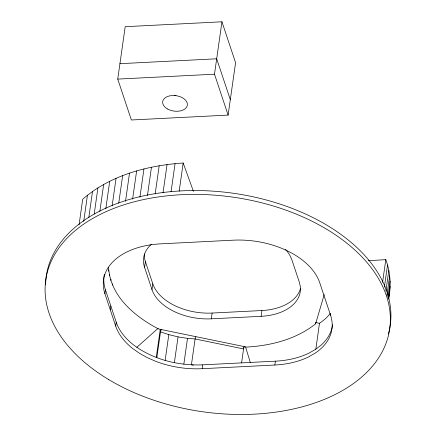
<?xml version="1.0" encoding="UTF-8"?>
<svg xmlns="http://www.w3.org/2000/svg" width="436" height="436" viewBox="0 0 436 436"><rect width="100%" height="100%" fill="white"/><g stroke="black" fill="none" stroke-linecap="round" stroke-linejoin="round"><path stroke-width="0.65" d="M388.634 299.134C391.223 286 390.487 272.222 385.805 259.638L368.24 260.728M79.074 224.769L82.709 199.225C110.292 175.19 147.395 165.473 183.191 162.999L193.421 191.36M83.707 221.461L87.44 195.241M88.786 217.662L92.519 191.448M94.203 214.071L97.931 187.851M117.742 79.101L125.203 26.694L221.951 21.8L235.576 62.691L228.121 115.093L131.367 119.993L117.742 79.101L214.496 74.202L228.121 115.093M99.844 211.351L103.67 184.461M105.79 208.855L109.714 181.289M112.123 205.906L116.047 178.346M330.733 313.904L330.548 315.184A73.21 45.671 8.1 0 1 314.95 353.28L308.339 357.03A73.21 45.671 8.1 0 1 274.844 365.025L202.211 368.698A73.21 45.671 8.1 0 1 155.734 361.335L147.412 357.7L139.765 353.46L132.92 348.696A73.21 45.671 8.1 0 1 115.687 326.057L104.902 293.69L105.452 289.836A73.21 45.671 8.1 0 1 103.888 277.748M324.237 294.556L315.604 323.828C296.158 339.339 271.007 345.666 246.563 347.083L158.617 329C135.612 317.059 111.572 297.352 108.798 269.944M118.734 203.192L122.652 175.632M109.474 275.857L109.659 274.571M110.799 280.479L110.978 279.193M112.57 285.079L112.75 283.792M125.503 201.388L129.519 173.157M110.303 309.871L110.848 306.018L105.452 289.836M132.604 199.159L136.626 170.928M115.687 326.057L116.238 322.204L110.848 306.018M139.929 197.186L143.945 168.95M147.455 195.464L151.472 167.228M285.504 249.403A50.2 31.321 8.1 0 1 290.12 255.823L291.918 259.943L299.314 282.136L300.273 286.299A50.2 31.321 8.1 0 1 261.115 316.313L211.307 318.83A50.2 31.321 8.1 0 1 151.979 289.591L144.583 267.399L145.406 261.616A50.2 31.321 8.1 0 1 144.294 253.91M155.162 194.004L159.184 165.773M163.031 192.81L167.048 164.579M151.979 289.591L152.802 283.814L145.406 261.616M171.043 191.889L175.059 163.653M179.174 191.235L183.191 162.999M160.268 329.311L156.251 357.542L156.829 357.662L160.868 329.278M332.532 324.744A73.21 45.671 8.1 0 1 321.163 345.083L315.5 349.427L308.884 353.176A73.21 45.671 8.1 0 1 275.394 361.172L202.756 364.845C190.08 365.384 177.354 363.869 165.135 360.447L168.814 334.63L160.502 331.845L161.173 329.676M214.496 74.202L221.951 21.8M174.373 362.703L178.046 336.886L168.814 334.63M183.829 364.202L187.502 338.385L195.094 338.957L243.571 348.92L244.236 346.751M202.211 368.698L202.756 364.845M211.307 318.83L212.13 313.053A50.2 31.321 8.1 0 1 152.802 283.814M241.593 362.823L243.844 346.996M261.115 316.313L261.938 310.53A50.2 31.321 8.1 0 0 300.469 288.681M274.844 365.025L275.394 361.172M315.604 323.828L315.789 322.547M319.506 323.163L315.838 349.165M382.552 282.495L385.805 259.638M384.372 287.188L387.528 265.006M385.855 291.221L388.819 270.385M386.912 295.254L389.686 275.759M387.822 297.254L390.122 281.122M388.4 298.551L390.122 286.452M388.825 296.965L389.691 291.738M195.764 336.783L195.094 338.957L191.42 364.774L193.415 365.183M136.811 347.361L158.257 328.177M119.938 63.689L216.687 58.789L230.312 99.681M212.13 313.053L261.938 310.53M178.046 336.886L187.502 338.385M315.975 322.64L319.512 323.349L324.842 319.266A73.21 45.671 8.1 0 0 330.248 313.38M165.135 360.447C153.799 357.073 142.899 352.048 133.471 344.843A73.21 45.671 8.1 0 1 116.238 322.204M330.548 315.184L319.762 282.817A73.21 45.671 8.1 0 0 233.244 240.176L160.606 243.855A73.21 45.671 8.1 0 0 104.902 293.69M245.577 347.012L250.308 362.485M108.27 267.273L108.613 271.23M45.633 284.495A173.708 108.373 8.1 0 1 234.099 193.371A173.708 108.373 8.1 0 1 388.362 333.976M103.942 277.083A73.21 45.671 8.1 0 1 104.335 274.457M144.583 267.399A50.2 31.321 8.1 0 1 151.396 244.253M175.975 95.642A12.448 7.766 8.1 0 1 174.7 95.408M108.602 379.516A173.708 108.373 8.1 0 0 388.154 336.576A173.708 108.373 8.1 0 0 156.426 197.219A173.708 108.373 8.1 0 0 108.602 379.516M167.795 109.104A12.448 7.766 8.1 0 0 187.338 105.234A12.448 7.766 8.1 0 0 169.953 95.822A12.448 7.766 8.1 0 0 167.795 109.104"/></g></svg>
